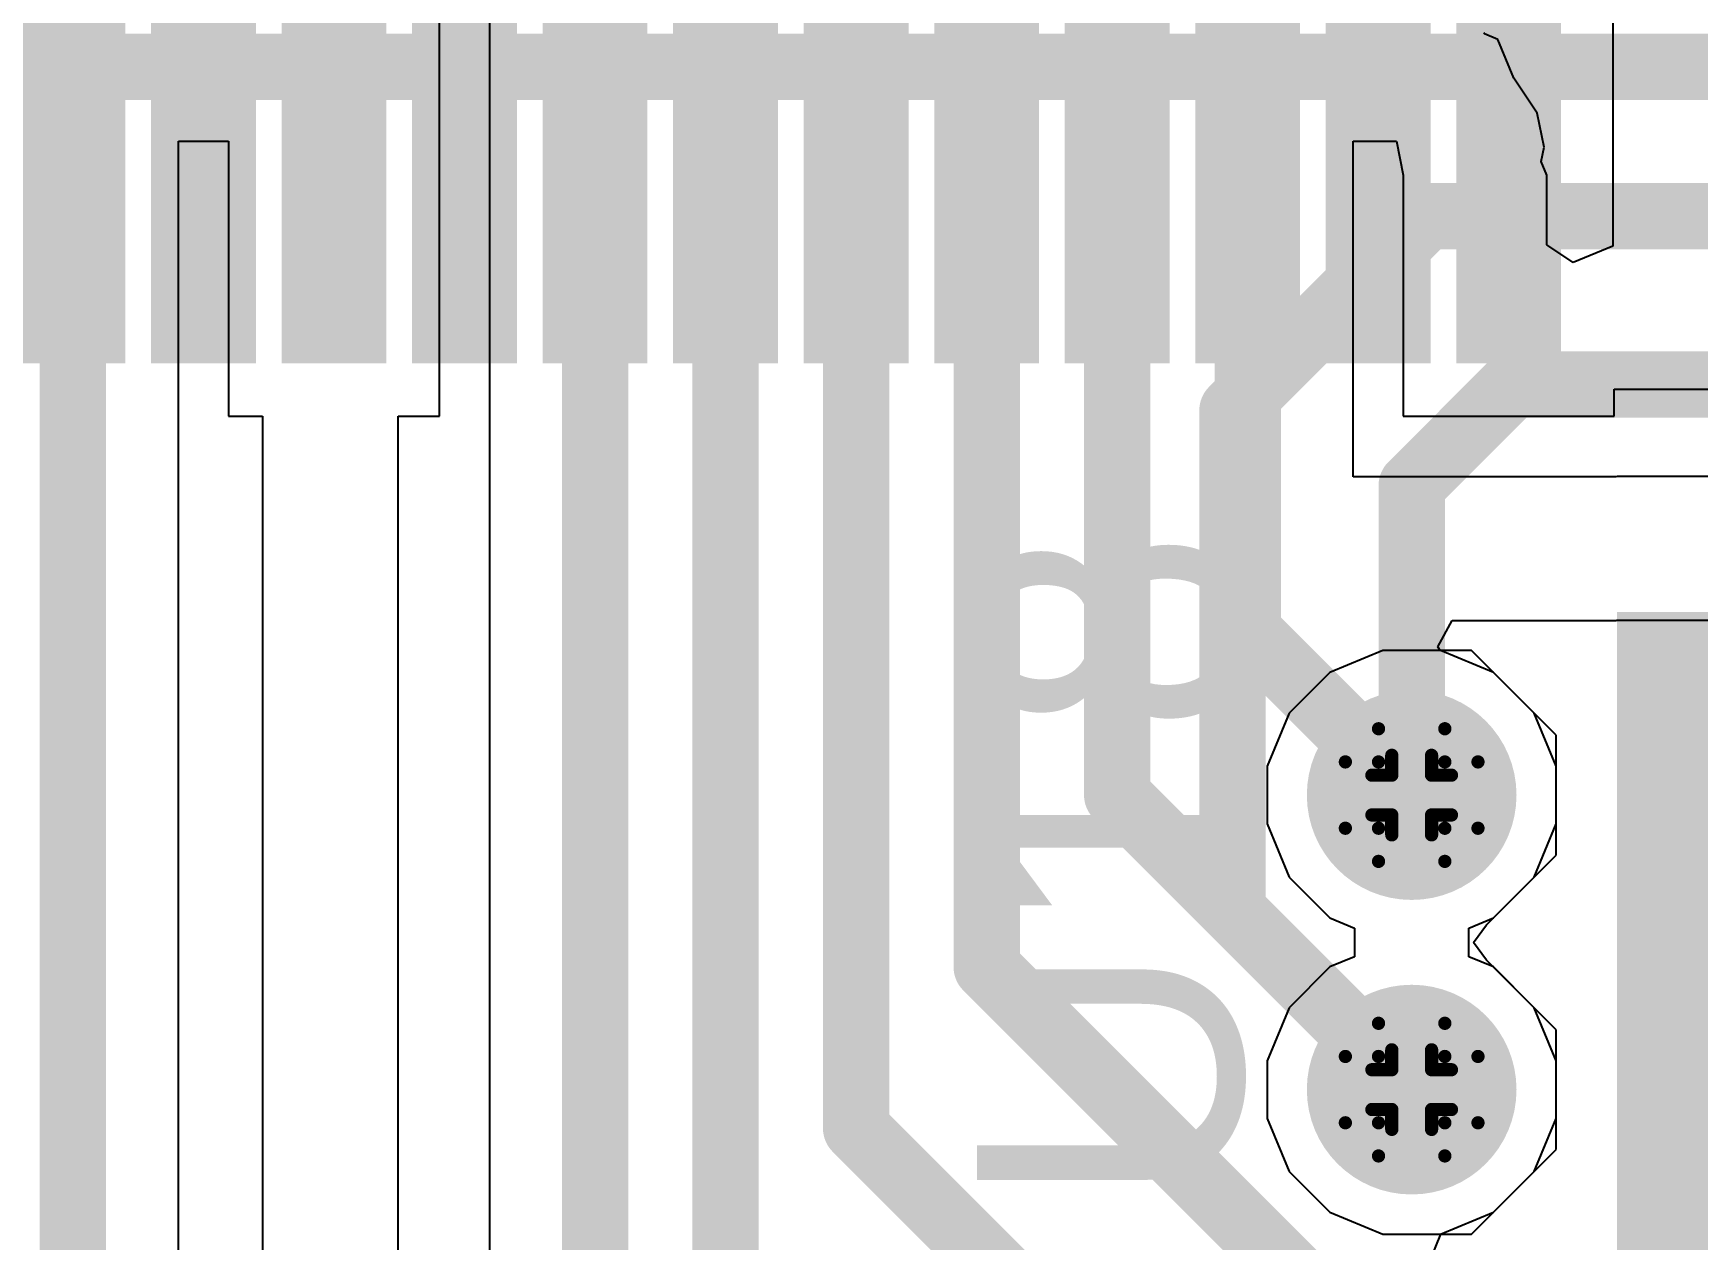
# Model space of a CAD drawing. Header units: inches. Extents: x -4 to 5258, y -4 to 5281.
# Drawn here: x 64.13 to 70.5, y 24.9 to 29.52 of the extents above; entities that cross this region are included whole.
import ezdxf

# ---------------------------------------------------------------- set-up
doc = ezdxf.new("R2010")
doc.units = ezdxf.units.IN
for name, color, linetype in [('Bottom Layer', 5, 'Continuous'), ('Bottom Solder', 6, 'Continuous'), ('Drill Drawing', 1, 'Continuous'), ('Layer 1', 16, 'Continuous'), ('Layer 2', 76, 'Continuous'), ('Top Layer', 1, 'Continuous'), ('Top Overlay', 2, 'Continuous'), ('Top Paste', 8, 'Continuous'), ('Top Solder', 216, 'Continuous'), ('Via Holes', 16, 'Continuous')]:
    doc.layers.add(name, color=color, linetype=linetype)
doc.styles.add('Arial', font='', dxfattribs={"height": 0.2})
doc.styles.get('Arial').set_extended_font_data('Arial')

# ---------------------------------------------------------------- blocks, each defined once
blk = doc.blocks.new('HTSSOP_38_EP_4_4___15')
at = {"layer": 'Top Layer'}
for points in [[(3.6, 4.65), (3.6, 4.35), (2, 4.35), (2, 4.65)], [(3.6, 4.1501), (3.6, 3.8501), (2, 3.8501), (2, 4.1501)], [(3.6, 3.65), (3.6, 3.35), (2, 3.35), (2, 3.65)], [(3.6, 3.1501), (3.6, 2.8501), (2, 2.8501), (2, 3.1501)], [(3.6, 2.65), (3.6, 2.35), (2, 2.35), (2, 2.65)], [(3.6, 2.1501), (3.6, 1.8501), (2, 1.8501), (2, 2.1501)], [(3.6, 1.65), (3.6, 1.35), (2, 1.35), (2, 1.65)], [(3.6, 1.1501), (3.6, 0.8501), (2, 0.8501), (2, 1.1501)], [(3.6, 0.65), (3.6, 0.35), (2, 0.35), (2, 0.65)], [(3.6, 0.1501), (3.6, -0.1499), (2, -0.1499), (2, 0.1501)], [(3.6, -0.35), (3.6, -0.65), (2, -0.65), (2, -0.35)], [(3.6, -0.8499), (3.6, -1.1499), (2, -1.1499), (2, -0.8499)]]:
    blk.add_hatch(color=1, dxfattribs=at).paths.add_polyline_path(points)
at = {"layer": 'Top Paste'}
for points in [[(3.6, 4.65), (3.6, 4.35), (2, 4.35), (2, 4.65)], [(3.6, 4.1501), (3.6, 3.8501), (2, 3.8501), (2, 4.1501)], [(3.6, 3.65), (3.6, 3.35), (2, 3.35), (2, 3.65)], [(3.6, 3.1501), (3.6, 2.8501), (2, 2.8501), (2, 3.1501)], [(3.6, 2.65), (3.6, 2.35), (2, 2.35), (2, 2.65)], [(3.6, 2.1501), (3.6, 1.8501), (2, 1.8501), (2, 2.1501)], [(3.6, 1.65), (3.6, 1.35), (2, 1.35), (2, 1.65)], [(3.6, 1.1501), (3.6, 0.8501), (2, 0.8501), (2, 1.1501)], [(3.6, 0.65), (3.6, 0.35), (2, 0.35), (2, 0.65)], [(3.6, 0.1501), (3.6, -0.1499), (2, -0.1499), (2, 0.1501)], [(3.6, -0.35), (3.6, -0.65), (2, -0.65), (2, -0.35)], [(3.6, -0.8499), (3.6, -1.1499), (2, -1.1499), (2, -0.8499)]]:
    blk.add_hatch(color=8, dxfattribs=at).paths.add_polyline_path(points)
at = {"layer": 'Top Solder'}
for points in [[(3.6508, 4.7008), (3.6508, 4.2992), (1.9492, 4.2992), (1.9492, 4.7008)], [(3.6508, 4.2009), (3.6508, 3.7993), (1.9492, 3.7993), (1.9492, 4.2009)], [(3.6508, 3.7008), (3.6508, 3.2992), (1.9492, 3.2992), (1.9492, 3.7008)], [(3.6508, 3.2009), (3.6508, 2.7993), (1.9492, 2.7993), (1.9492, 3.2009)], [(3.6508, 2.7008), (3.6508, 2.2992), (1.9492, 2.2992), (1.9492, 2.7008)], [(3.6508, 2.2009), (3.6508, 1.7993), (1.9492, 1.7993), (1.9492, 2.2009)], [(3.6508, 1.7008), (3.6508, 1.2992), (1.9492, 1.2992), (1.9492, 1.7008)], [(3.6508, 1.2009), (3.6508, 0.7993), (1.9492, 0.7993), (1.9492, 1.2009)], [(3.6508, 0.7008), (3.6508, 0.2992), (1.9492, 0.2992), (1.9492, 0.7008)], [(3.6508, 0.2009), (3.6508, -0.2007), (1.9492, -0.2007), (1.9492, 0.2009)], [(3.6508, -0.2992), (3.6508, -0.7008), (1.9492, -0.7008), (1.9492, -0.2992)], [(3.6508, -0.7991), (3.6508, -1.2007), (1.9492, -1.2007), (1.9492, -0.7991)]]:
    blk.add_hatch(color=216, dxfattribs=at).paths.add_polyline_path(points)

msp = doc.modelspace()

# ---------------------------------------------------------------- hatches: boundary and pattern name
at = {"layer": 'Bottom Layer'}
h = msp.add_hatch(color=5, dxfattribs=at)
edge = h.paths.add_edge_path()
edge.add_arc((69.4059, 26.6015), 0.3, 0, 360)
h = msp.add_hatch(color=5, dxfattribs=at)
edge = h.paths.add_edge_path()
edge.add_arc((69.4059, 25.4734), 0.3, 0, 360)
at = {"layer": 'Bottom Solder'}
h = msp.add_hatch(color=6, dxfattribs=at)
edge = h.paths.add_edge_path()
edge.add_arc((69.4059, 26.6015), 0.4016, 0, 360)
h = msp.add_hatch(color=6, dxfattribs=at)
edge = h.paths.add_edge_path()
edge.add_arc((69.4059, 25.4734), 0.4016, 0, 360)
at = {"layer": 'Layer 1'}
h = msp.add_hatch(color=16, dxfattribs=at)
edge = h.paths.add_edge_path()
edge.add_arc((69.4059, 26.6015), 0.3, 0, 360)
h = msp.add_hatch(color=16, dxfattribs=at)
edge = h.paths.add_edge_path()
edge.add_arc((69.4059, 25.4734), 0.3, 0, 360)
at = {"layer": 'Layer 2'}
h = msp.add_hatch(color=76, dxfattribs=at)
edge = h.paths.add_edge_path()
edge.add_arc((69.4059, 26.6015), 0.3, 0, 360)
h = msp.add_hatch(color=76, dxfattribs=at)
edge = h.paths.add_edge_path()
edge.add_arc((69.4059, 25.4734), 0.3, 0, 360)
at = {"layer": 'Top Layer'}
msp.add_hatch(color=1, dxfattribs=at).paths.add_polyline_path([(75.4327, 27.3033), (70.1927, 27.3033), (70.1927, 24.7002), (75.4327, 24.7002)])
h = msp.add_hatch(color=1, dxfattribs=at)
edge = h.paths.add_edge_path()
edge.add_arc((69.4059, 26.6015), 0.3, 0, 360)
h = msp.add_hatch(color=1, dxfattribs=at)
edge = h.paths.add_edge_path()
edge.add_arc((69.4059, 25.4734), 0.3, 0, 360)
at = {"layer": 'Top Solder'}
h = msp.add_hatch(color=216, dxfattribs=at)
edge = h.paths.add_edge_path()
edge.add_arc((69.4059, 26.6015), 0.4016, 0, 360)
h = msp.add_hatch(color=216, dxfattribs=at)
edge = h.paths.add_edge_path()
edge.add_arc((69.4059, 25.4734), 0.4016, 0, 360)
at = {"layer": 'Via Holes'}
h = msp.add_hatch(color=7, dxfattribs=at)
edge = h.paths.add_edge_path()
edge.add_arc((69.4059, 26.6015), 0.15, 0, 360)
h = msp.add_hatch(color=7, dxfattribs=at)
edge = h.paths.add_edge_path()
edge.add_arc((69.4059, 25.4734), 0.15, 0, 360)

# ---------------------------------------------------------------- linework, layer by layer
at = {"layer": 'Bottom Layer'}
for p, q in [((69.2957, 27.1555), (69.0921, 27.0711)), ((69.5161, 27.1555), (69.2957, 27.1555)), ((69.7198, 27.0711), (69.5161, 27.1555)), ((69.0921, 27.0711), (68.9363, 26.9153)), ((69.8756, 26.9153), (69.7198, 27.0711)), ((68.9363, 26.9153), (68.8519, 26.7117)), ((69.9599, 26.7117), (69.8756, 26.9153)), ((68.8519, 26.7117), (68.8519, 26.4913)), ((69.9599, 26.4913), (69.9599, 26.7117)), ((68.8519, 26.4913), (68.9363, 26.2877)), ((69.8756, 26.2877), (69.9599, 26.4913)), ((68.9363, 26.2877), (69.0921, 26.1318)), ((69.7198, 26.1318), (69.8756, 26.2877)), ((69.0921, 26.1318), (69.1872, 26.0924)), ((69.1872, 26.0924), (69.1872, 25.9825)), ((69.6246, 26.0924), (69.7198, 26.1318)), ((69.6246, 25.9825), (69.6246, 26.0924)), ((69.1872, 25.9825), (69.0921, 25.9431)), ((69.7198, 25.9431), (69.6246, 25.9825)), ((69.0921, 25.9431), (68.9363, 25.7872)), ((69.8756, 25.7872), (69.7198, 25.9431)), ((68.9363, 25.7872), (68.8519, 25.5836)), ((69.9599, 25.5836), (69.8756, 25.7872)), ((68.8519, 25.5836), (68.8519, 25.3632)), ((69.9599, 25.3632), (69.9599, 25.5836)), ((68.8519, 25.3632), (68.9363, 25.1596)), ((69.8756, 25.1596), (69.9599, 25.3632)), ((68.9363, 25.1596), (69.0921, 25.0037)), ((69.7198, 25.0037), (69.8756, 25.1596)), ((69.0921, 25.0037), (69.2957, 24.9194)), ((69.5161, 24.9194), (69.7198, 25.0037)), ((69.2957, 24.9194), (69.5161, 24.9194))]:
    msp.add_line(p, q, dxfattribs=at)
at = {"layer": 'Drill Drawing'}
for points in [[(69.2789, 26.7285, 0.0508, 0.0508, 0), (69.2789, 26.8555, 0.0508, 0.0508, 0)], [(69.2789, 26.8555, 0.0508, 0.0508, 0), (69.5329, 26.8555, 0.0508, 0.0508, 0)], [(69.5329, 26.7285, 0.0508, 0.0508, 0), (69.5329, 26.8555, 0.0508, 0.0508, 0)], [(69.3297, 26.6777, 0.0508, 0.0508, 0), (69.3297, 26.7539, 0.0508, 0.0508, 0)], [(69.3297, 26.7539, 0.0508, 0.0508, 0), (69.4821, 26.7539, 0.0508, 0.0508, 0)], [(69.4821, 26.6777, 0.0508, 0.0508, 0), (69.4821, 26.7539, 0.0508, 0.0508, 0)], [(69.1519, 26.4745, 0.0508, 0.0508, 0), (69.1519, 26.7285, 0.0508, 0.0508, 0)], [(69.1519, 26.7285, 0.0508, 0.0508, 0), (69.2789, 26.7285, 0.0508, 0.0508, 0)], [(69.5329, 26.7285, 0.0508, 0.0508, 0), (69.6599, 26.7285, 0.0508, 0.0508, 0)], [(69.6599, 26.4745, 0.0508, 0.0508, 0), (69.6599, 26.7285, 0.0508, 0.0508, 0)], [(69.2535, 26.5253, 0.0508, 0.0508, 0), (69.2535, 26.6777, 0.0508, 0.0508, 0)], [(69.2535, 26.6777, 0.0508, 0.0508, 0), (69.3297, 26.6777, 0.0508, 0.0508, 0)], [(69.4821, 26.6777, 0.0508, 0.0508, 0), (69.5583, 26.6777, 0.0508, 0.0508, 0)], [(69.5583, 26.5253, 0.0508, 0.0508, 0), (69.5583, 26.6777, 0.0508, 0.0508, 0)], [(69.2535, 26.5253, 0.0508, 0.0508, 0), (69.3297, 26.5253, 0.0508, 0.0508, 0)], [(69.3297, 26.4491, 0.0508, 0.0508, 0), (69.3297, 26.5253, 0.0508, 0.0508, 0)], [(69.4821, 26.5253, 0.0508, 0.0508, 0), (69.5583, 26.5253, 0.0508, 0.0508, 0)], [(69.4821, 26.4491, 0.0508, 0.0508, 0), (69.4821, 26.5253, 0.0508, 0.0508, 0)], [(69.1519, 26.4745, 0.0508, 0.0508, 0), (69.2789, 26.4745, 0.0508, 0.0508, 0)], [(69.2789, 26.3475, 0.0508, 0.0508, 0), (69.2789, 26.4745, 0.0508, 0.0508, 0)], [(69.3297, 26.4491, 0.0508, 0.0508, 0), (69.4821, 26.4491, 0.0508, 0.0508, 0)], [(69.5329, 26.4745, 0.0508, 0.0508, 0), (69.6599, 26.4745, 0.0508, 0.0508, 0)], [(69.5329, 26.3475, 0.0508, 0.0508, 0), (69.5329, 26.4745, 0.0508, 0.0508, 0)], [(69.2789, 26.3475, 0.0508, 0.0508, 0), (69.5329, 26.3475, 0.0508, 0.0508, 0)], [(69.2789, 25.6004, 0.0508, 0.0508, 0), (69.2789, 25.7274, 0.0508, 0.0508, 0)], [(69.2789, 25.7274, 0.0508, 0.0508, 0), (69.5329, 25.7274, 0.0508, 0.0508, 0)], [(69.5329, 25.6004, 0.0508, 0.0508, 0), (69.5329, 25.7274, 0.0508, 0.0508, 0)], [(69.3297, 25.5496, 0.0508, 0.0508, 0), (69.3297, 25.6258, 0.0508, 0.0508, 0)], [(69.3297, 25.6258, 0.0508, 0.0508, 0), (69.4821, 25.6258, 0.0508, 0.0508, 0)], [(69.4821, 25.5496, 0.0508, 0.0508, 0), (69.4821, 25.6258, 0.0508, 0.0508, 0)], [(69.1519, 25.3464, 0.0508, 0.0508, 0), (69.1519, 25.6004, 0.0508, 0.0508, 0)], [(69.1519, 25.6004, 0.0508, 0.0508, 0), (69.2789, 25.6004, 0.0508, 0.0508, 0)], [(69.2535, 25.3972, 0.0508, 0.0508, 0), (69.2535, 25.5496, 0.0508, 0.0508, 0)], [(69.2535, 25.5496, 0.0508, 0.0508, 0), (69.3297, 25.5496, 0.0508, 0.0508, 0)], [(69.4821, 25.5496, 0.0508, 0.0508, 0), (69.5583, 25.5496, 0.0508, 0.0508, 0)], [(69.5329, 25.6004, 0.0508, 0.0508, 0), (69.6599, 25.6004, 0.0508, 0.0508, 0)], [(69.5583, 25.3972, 0.0508, 0.0508, 0), (69.5583, 25.5496, 0.0508, 0.0508, 0)], [(69.6599, 25.3464, 0.0508, 0.0508, 0), (69.6599, 25.6004, 0.0508, 0.0508, 0)], [(69.2535, 25.3972, 0.0508, 0.0508, 0), (69.3297, 25.3972, 0.0508, 0.0508, 0)], [(69.3297, 25.321, 0.0508, 0.0508, 0), (69.3297, 25.3972, 0.0508, 0.0508, 0)], [(69.4821, 25.3972, 0.0508, 0.0508, 0), (69.5583, 25.3972, 0.0508, 0.0508, 0)], [(69.4821, 25.321, 0.0508, 0.0508, 0), (69.4821, 25.3972, 0.0508, 0.0508, 0)], [(69.1519, 25.3464, 0.0508, 0.0508, 0), (69.2789, 25.3464, 0.0508, 0.0508, 0)], [(69.2789, 25.2194, 0.0508, 0.0508, 0), (69.2789, 25.3464, 0.0508, 0.0508, 0)], [(69.3297, 25.321, 0.0508, 0.0508, 0), (69.4821, 25.321, 0.0508, 0.0508, 0)], [(69.5329, 25.3464, 0.0508, 0.0508, 0), (69.6599, 25.3464, 0.0508, 0.0508, 0)], [(69.5329, 25.2194, 0.0508, 0.0508, 0), (69.5329, 25.3464, 0.0508, 0.0508, 0)], [(69.2789, 25.2194, 0.0508, 0.0508, 0), (69.5329, 25.2194, 0.0508, 0.0508, 0)]]:
    msp.add_lwpolyline(points, format="xyseb", dxfattribs=at)
for points in [[(69.2662, 26.8555, 0.0254, 0.0254, 1), (69.2916, 26.8555, 0.0254, 0.0254, 1)], [(69.2662, 26.8555, 0.0254, 0.0254, 1), (69.2916, 26.8555, 0.0254, 0.0254, 1)], [(69.5202, 26.8555, 0.0254, 0.0254, 1), (69.5456, 26.8555, 0.0254, 0.0254, 1)], [(69.5202, 26.8555, 0.0254, 0.0254, 1), (69.5456, 26.8555, 0.0254, 0.0254, 1)], [(69.317, 26.7539, 0.0254, 0.0254, 1), (69.3424, 26.7539, 0.0254, 0.0254, 1)], [(69.317, 26.7539, 0.0254, 0.0254, 1), (69.3424, 26.7539, 0.0254, 0.0254, 1)], [(69.4694, 26.7539, 0.0254, 0.0254, 1), (69.4948, 26.7539, 0.0254, 0.0254, 1)], [(69.4694, 26.7539, 0.0254, 0.0254, 1), (69.4948, 26.7539, 0.0254, 0.0254, 1)], [(69.1392, 26.7285, 0.0254, 0.0254, 1), (69.1646, 26.7285, 0.0254, 0.0254, 1)], [(69.1392, 26.7285, 0.0254, 0.0254, 1), (69.1646, 26.7285, 0.0254, 0.0254, 1)], [(69.2662, 26.7285, 0.0254, 0.0254, 1), (69.2916, 26.7285, 0.0254, 0.0254, 1)], [(69.2662, 26.7285, 0.0254, 0.0254, 1), (69.2916, 26.7285, 0.0254, 0.0254, 1)], [(69.5202, 26.7285, 0.0254, 0.0254, 1), (69.5456, 26.7285, 0.0254, 0.0254, 1)], [(69.5202, 26.7285, 0.0254, 0.0254, 1), (69.5456, 26.7285, 0.0254, 0.0254, 1)], [(69.6472, 26.7285, 0.0254, 0.0254, 1), (69.6726, 26.7285, 0.0254, 0.0254, 1)], [(69.6472, 26.7285, 0.0254, 0.0254, 1), (69.6726, 26.7285, 0.0254, 0.0254, 1)], [(69.2408, 26.6777, 0.0254, 0.0254, 1), (69.2662, 26.6777, 0.0254, 0.0254, 1)], [(69.2408, 26.6777, 0.0254, 0.0254, 1), (69.2662, 26.6777, 0.0254, 0.0254, 1)], [(69.317, 26.6777, 0.0254, 0.0254, 1), (69.3424, 26.6777, 0.0254, 0.0254, 1)], [(69.317, 26.6777, 0.0254, 0.0254, 1), (69.3424, 26.6777, 0.0254, 0.0254, 1)], [(69.4694, 26.6777, 0.0254, 0.0254, 1), (69.4948, 26.6777, 0.0254, 0.0254, 1)], [(69.4694, 26.6777, 0.0254, 0.0254, 1), (69.4948, 26.6777, 0.0254, 0.0254, 1)], [(69.5456, 26.6777, 0.0254, 0.0254, 1), (69.571, 26.6777, 0.0254, 0.0254, 1)], [(69.5456, 26.6777, 0.0254, 0.0254, 1), (69.571, 26.6777, 0.0254, 0.0254, 1)], [(69.2408, 26.5253, 0.0254, 0.0254, 1), (69.2662, 26.5253, 0.0254, 0.0254, 1)], [(69.2408, 26.5253, 0.0254, 0.0254, 1), (69.2662, 26.5253, 0.0254, 0.0254, 1)], [(69.317, 26.5253, 0.0254, 0.0254, 1), (69.3424, 26.5253, 0.0254, 0.0254, 1)], [(69.317, 26.5253, 0.0254, 0.0254, 1), (69.3424, 26.5253, 0.0254, 0.0254, 1)], [(69.4694, 26.5253, 0.0254, 0.0254, 1), (69.4948, 26.5253, 0.0254, 0.0254, 1)], [(69.4694, 26.5253, 0.0254, 0.0254, 1), (69.4948, 26.5253, 0.0254, 0.0254, 1)], [(69.5456, 26.5253, 0.0254, 0.0254, 1), (69.571, 26.5253, 0.0254, 0.0254, 1)], [(69.5456, 26.5253, 0.0254, 0.0254, 1), (69.571, 26.5253, 0.0254, 0.0254, 1)], [(69.1392, 26.4745, 0.0254, 0.0254, 1), (69.1646, 26.4745, 0.0254, 0.0254, 1)], [(69.1392, 26.4745, 0.0254, 0.0254, 1), (69.1646, 26.4745, 0.0254, 0.0254, 1)], [(69.2662, 26.4745, 0.0254, 0.0254, 1), (69.2916, 26.4745, 0.0254, 0.0254, 1)], [(69.2662, 26.4745, 0.0254, 0.0254, 1), (69.2916, 26.4745, 0.0254, 0.0254, 1)], [(69.317, 26.4491, 0.0254, 0.0254, 1), (69.3424, 26.4491, 0.0254, 0.0254, 1)], [(69.317, 26.4491, 0.0254, 0.0254, 1), (69.3424, 26.4491, 0.0254, 0.0254, 1)], [(69.4694, 26.4491, 0.0254, 0.0254, 1), (69.4948, 26.4491, 0.0254, 0.0254, 1)], [(69.4694, 26.4491, 0.0254, 0.0254, 1), (69.4948, 26.4491, 0.0254, 0.0254, 1)], [(69.5202, 26.4745, 0.0254, 0.0254, 1), (69.5456, 26.4745, 0.0254, 0.0254, 1)], [(69.5202, 26.4745, 0.0254, 0.0254, 1), (69.5456, 26.4745, 0.0254, 0.0254, 1)], [(69.6472, 26.4745, 0.0254, 0.0254, 1), (69.6726, 26.4745, 0.0254, 0.0254, 1)], [(69.6472, 26.4745, 0.0254, 0.0254, 1), (69.6726, 26.4745, 0.0254, 0.0254, 1)], [(69.2662, 26.3475, 0.0254, 0.0254, 1), (69.2916, 26.3475, 0.0254, 0.0254, 1)], [(69.2662, 26.3475, 0.0254, 0.0254, 1), (69.2916, 26.3475, 0.0254, 0.0254, 1)], [(69.5202, 26.3475, 0.0254, 0.0254, 1), (69.5456, 26.3475, 0.0254, 0.0254, 1)], [(69.5202, 26.3475, 0.0254, 0.0254, 1), (69.5456, 26.3475, 0.0254, 0.0254, 1)], [(69.2662, 25.7274, 0.0254, 0.0254, 1), (69.2916, 25.7274, 0.0254, 0.0254, 1)], [(69.2662, 25.7274, 0.0254, 0.0254, 1), (69.2916, 25.7274, 0.0254, 0.0254, 1)], [(69.5202, 25.7274, 0.0254, 0.0254, 1), (69.5456, 25.7274, 0.0254, 0.0254, 1)], [(69.5202, 25.7274, 0.0254, 0.0254, 1), (69.5456, 25.7274, 0.0254, 0.0254, 1)], [(69.317, 25.6258, 0.0254, 0.0254, 1), (69.3424, 25.6258, 0.0254, 0.0254, 1)], [(69.317, 25.6258, 0.0254, 0.0254, 1), (69.3424, 25.6258, 0.0254, 0.0254, 1)], [(69.4694, 25.6258, 0.0254, 0.0254, 1), (69.4948, 25.6258, 0.0254, 0.0254, 1)], [(69.4694, 25.6258, 0.0254, 0.0254, 1), (69.4948, 25.6258, 0.0254, 0.0254, 1)], [(69.1392, 25.6004, 0.0254, 0.0254, 1), (69.1646, 25.6004, 0.0254, 0.0254, 1)], [(69.1392, 25.6004, 0.0254, 0.0254, 1), (69.1646, 25.6004, 0.0254, 0.0254, 1)], [(69.2408, 25.5496, 0.0254, 0.0254, 1), (69.2662, 25.5496, 0.0254, 0.0254, 1)], [(69.2408, 25.5496, 0.0254, 0.0254, 1), (69.2662, 25.5496, 0.0254, 0.0254, 1)], [(69.2662, 25.6004, 0.0254, 0.0254, 1), (69.2916, 25.6004, 0.0254, 0.0254, 1)], [(69.2662, 25.6004, 0.0254, 0.0254, 1), (69.2916, 25.6004, 0.0254, 0.0254, 1)], [(69.317, 25.5496, 0.0254, 0.0254, 1), (69.3424, 25.5496, 0.0254, 0.0254, 1)], [(69.317, 25.5496, 0.0254, 0.0254, 1), (69.3424, 25.5496, 0.0254, 0.0254, 1)], [(69.4694, 25.5496, 0.0254, 0.0254, 1), (69.4948, 25.5496, 0.0254, 0.0254, 1)], [(69.4694, 25.5496, 0.0254, 0.0254, 1), (69.4948, 25.5496, 0.0254, 0.0254, 1)], [(69.5202, 25.6004, 0.0254, 0.0254, 1), (69.5456, 25.6004, 0.0254, 0.0254, 1)], [(69.5202, 25.6004, 0.0254, 0.0254, 1), (69.5456, 25.6004, 0.0254, 0.0254, 1)], [(69.5456, 25.5496, 0.0254, 0.0254, 1), (69.571, 25.5496, 0.0254, 0.0254, 1)], [(69.5456, 25.5496, 0.0254, 0.0254, 1), (69.571, 25.5496, 0.0254, 0.0254, 1)], [(69.6472, 25.6004, 0.0254, 0.0254, 1), (69.6726, 25.6004, 0.0254, 0.0254, 1)], [(69.6472, 25.6004, 0.0254, 0.0254, 1), (69.6726, 25.6004, 0.0254, 0.0254, 1)], [(69.2408, 25.3972, 0.0254, 0.0254, 1), (69.2662, 25.3972, 0.0254, 0.0254, 1)], [(69.2408, 25.3972, 0.0254, 0.0254, 1), (69.2662, 25.3972, 0.0254, 0.0254, 1)], [(69.317, 25.3972, 0.0254, 0.0254, 1), (69.3424, 25.3972, 0.0254, 0.0254, 1)], [(69.317, 25.3972, 0.0254, 0.0254, 1), (69.3424, 25.3972, 0.0254, 0.0254, 1)], [(69.4694, 25.3972, 0.0254, 0.0254, 1), (69.4948, 25.3972, 0.0254, 0.0254, 1)], [(69.4694, 25.3972, 0.0254, 0.0254, 1), (69.4948, 25.3972, 0.0254, 0.0254, 1)], [(69.5456, 25.3972, 0.0254, 0.0254, 1), (69.571, 25.3972, 0.0254, 0.0254, 1)], [(69.5456, 25.3972, 0.0254, 0.0254, 1), (69.571, 25.3972, 0.0254, 0.0254, 1)], [(69.1392, 25.3464, 0.0254, 0.0254, 1), (69.1646, 25.3464, 0.0254, 0.0254, 1)], [(69.1392, 25.3464, 0.0254, 0.0254, 1), (69.1646, 25.3464, 0.0254, 0.0254, 1)], [(69.2662, 25.3464, 0.0254, 0.0254, 1), (69.2916, 25.3464, 0.0254, 0.0254, 1)], [(69.2662, 25.3464, 0.0254, 0.0254, 1), (69.2916, 25.3464, 0.0254, 0.0254, 1)], [(69.317, 25.321, 0.0254, 0.0254, 1), (69.3424, 25.321, 0.0254, 0.0254, 1)], [(69.317, 25.321, 0.0254, 0.0254, 1), (69.3424, 25.321, 0.0254, 0.0254, 1)], [(69.4694, 25.321, 0.0254, 0.0254, 1), (69.4948, 25.321, 0.0254, 0.0254, 1)], [(69.4694, 25.321, 0.0254, 0.0254, 1), (69.4948, 25.321, 0.0254, 0.0254, 1)], [(69.5202, 25.3464, 0.0254, 0.0254, 1), (69.5456, 25.3464, 0.0254, 0.0254, 1)], [(69.5202, 25.3464, 0.0254, 0.0254, 1), (69.5456, 25.3464, 0.0254, 0.0254, 1)], [(69.6472, 25.3464, 0.0254, 0.0254, 1), (69.6726, 25.3464, 0.0254, 0.0254, 1)], [(69.6472, 25.3464, 0.0254, 0.0254, 1), (69.6726, 25.3464, 0.0254, 0.0254, 1)], [(69.2662, 25.2194, 0.0254, 0.0254, 1), (69.2916, 25.2194, 0.0254, 0.0254, 1)], [(69.2662, 25.2194, 0.0254, 0.0254, 1), (69.2916, 25.2194, 0.0254, 0.0254, 1)], [(69.5202, 25.2194, 0.0254, 0.0254, 1), (69.5456, 25.2194, 0.0254, 0.0254, 1)], [(69.5202, 25.2194, 0.0254, 0.0254, 1), (69.5456, 25.2194, 0.0254, 0.0254, 1)]]:
    msp.add_lwpolyline(points, format="xyseb", close=True, dxfattribs=at)
at = {"layer": 'Layer 1'}
for p, q in [((69.2957, 27.1555), (69.0921, 27.0711)), ((69.5161, 27.1555), (69.2957, 27.1555)), ((69.7198, 27.0711), (69.5161, 27.1555)), ((69.0921, 27.0711), (68.9363, 26.9153)), ((69.8756, 26.9153), (69.7198, 27.0711)), ((68.9363, 26.9153), (68.8519, 26.7117)), ((69.9599, 26.7117), (69.8756, 26.9153)), ((68.8519, 26.7117), (68.8519, 26.4913)), ((69.9599, 26.4913), (69.9599, 26.7117)), ((68.8519, 26.4913), (68.9363, 26.2877)), ((69.8756, 26.2877), (69.9599, 26.4913)), ((68.9363, 26.2877), (69.0921, 26.1318)), ((69.7198, 26.1318), (69.8756, 26.2877)), ((69.0921, 26.1318), (69.1872, 26.0924)), ((69.1872, 26.0924), (69.1872, 25.9825)), ((69.6246, 26.0924), (69.7198, 26.1318)), ((69.6246, 25.9825), (69.6246, 26.0924)), ((69.1872, 25.9825), (69.0921, 25.9431)), ((69.7198, 25.9431), (69.6246, 25.9825)), ((69.0921, 25.9431), (68.9363, 25.7872)), ((69.8756, 25.7872), (69.7198, 25.9431)), ((68.9363, 25.7872), (68.8519, 25.5836)), ((69.9599, 25.5836), (69.8756, 25.7872)), ((68.8519, 25.5836), (68.8519, 25.3632)), ((69.9599, 25.3632), (69.9599, 25.5836)), ((68.8519, 25.3632), (68.9363, 25.1596)), ((69.8756, 25.1596), (69.9599, 25.3632)), ((68.9363, 25.1596), (69.0921, 25.0037)), ((69.7198, 25.0037), (69.8756, 25.1596)), ((69.0921, 25.0037), (69.2957, 24.9194)), ((69.5161, 24.9194), (69.7198, 25.0037)), ((69.2957, 24.9194), (69.5161, 24.9194))]:
    msp.add_line(p, q, dxfattribs=at)
at = {"layer": 'Layer 2'}
for points in [[(53.0426, 29.391, 0.254, 0.254, 0), (116.0246, 29.391, 0.254, 0.254, 0)], [(68.7195, 28.0751, 0.254, 0.254, 0), (69.4635, 28.8191, 0.254, 0.254, 0)], [(69.4635, 28.8191, 0.254, 0.254, 0), (77.2246, 28.8191, 0.254, 0.254, 0)], [(69.406, 27.7871, 0.254, 0.254, 0), (69.7927, 28.1738, 0.254, 0.254, 0)], [(69.7927, 28.1738, 0.254, 0.254, 0), (76.9491, 28.1738, 0.254, 0.254, 0)], [(68.7195, 26.1599, 0.254, 0.254, 0), (68.7195, 28.0751, 0.254, 0.254, 0)], [(69.406, 26.6014, 0.254, 0.254, 0), (69.406, 27.7871, 0.254, 0.254, 0)], [(68.7195, 26.1599, 0.254, 0.254, 0), (69.406, 25.4733, 0.254, 0.254, 0)]]:
    msp.add_lwpolyline(points, format="xyseb", dxfattribs=at)
for points in [[(69.4, 28.8191, 0.127, 0.127, 1), (69.527, 28.8191, 0.127, 0.127, 1)], [(69.4, 28.8191, 0.127, 0.127, 1), (69.527, 28.8191, 0.127, 0.127, 1)], [(69.7292, 28.1738, 0.127, 0.127, 1), (69.8562, 28.1738, 0.127, 0.127, 1)], [(69.7292, 28.1738, 0.127, 0.127, 1), (69.8562, 28.1738, 0.127, 0.127, 1)], [(68.656, 28.0751, 0.127, 0.127, 1), (68.783, 28.0751, 0.127, 0.127, 1)], [(68.656, 28.0751, 0.127, 0.127, 1), (68.783, 28.0751, 0.127, 0.127, 1)], [(69.3425, 27.7871, 0.127, 0.127, 1), (69.4695, 27.7871, 0.127, 0.127, 1)], [(69.3425, 27.7871, 0.127, 0.127, 1), (69.4695, 27.7871, 0.127, 0.127, 1)], [(69.3425, 26.6014, 0.127, 0.127, 1), (69.4695, 26.6014, 0.127, 0.127, 1)], [(68.656, 26.1599, 0.127, 0.127, 1), (68.783, 26.1599, 0.127, 0.127, 1)], [(68.656, 26.1599, 0.127, 0.127, 1), (68.783, 26.1599, 0.127, 0.127, 1)], [(69.3425, 25.4733, 0.127, 0.127, 1), (69.4695, 25.4733, 0.127, 0.127, 1)]]:
    msp.add_lwpolyline(points, format="xyseb", close=True, dxfattribs=at)
at = {"layer": 'Top Layer'}
for p, q in [((70.1768, 31.4505), (70.1768, 28.704)), ((65.6819, 28.0522), (65.6819, 29.9062)), ((65.8732, 29.9062), (65.8732, 23.7082)), ((69.6844, 29.5166), (69.6818, 29.5204)), ((69.7364, 29.495), (69.6844, 29.5166)), ((69.7978, 29.3468), (69.7364, 29.495)), ((69.8869, 29.2135), (69.7978, 29.3468)), ((69.9129, 29.0828), (69.8869, 29.2135)), ((64.682, 23.6961), (64.682, 29.1062)), ((64.682, 29.1062), (64.8739, 29.1062)), ((64.8739, 29.1062), (64.8739, 28.0522)), ((69.1817, 27.8203), (69.1817, 29.1062)), ((69.1817, 29.1062), (69.3476, 29.1062)), ((69.3476, 29.1062), (69.3476, 29.1062)), ((69.3476, 29.1062), (69.3736, 28.9755)), ((69.9019, 29.0275), (69.9129, 29.0828)), ((69.9235, 28.9755), (69.9019, 29.0275)), ((69.3736, 28.9755), (69.3736, 28.1562)), ((69.9235, 28.7091), (69.9235, 28.9755)), ((70.0251, 28.6412), (69.9235, 28.7091)), ((70.1768, 28.704), (70.0251, 28.6412)), ((69.3736, 28.1562), (69.3737, 28.1562)), ((69.3737, 28.1562), (69.3737, 28.0522)), ((70.1817, 28.0522), (70.1817, 28.1562)), ((70.1817, 28.1562), (76.6803, 28.1562)), ((64.8739, 28.0522), (65.0045, 28.0522)), ((65.0045, 28.0522), (65.0045, 15.6245)), ((65.5238, 20.9879), (65.5238, 28.0522)), ((65.5238, 28.0522), (65.6819, 28.0522)), ((69.3737, 28.0522), (70.1817, 28.0522)), ((70.1877, 27.8203), (69.1817, 27.8203)), ((70.1927, 27.8213), (70.1877, 27.8203)), ((75.4327, 27.8213), (70.1927, 27.8213)), ((69.5065, 27.1688), (69.5608, 27.2704)), ((69.5608, 27.2704), (70.1877, 27.2704)), ((70.1877, 27.2704), (70.1914, 27.2719)), ((70.1914, 27.2719), (70.1927, 27.2714)), ((70.1927, 27.2714), (74.3767, 27.2714)), ((69.5154, 27.1555), (69.5065, 27.1688)), ((69.6354, 27.1555), (69.5154, 27.1555)), ((69.9599, 26.831), (69.6354, 27.1555)), ((69.9599, 26.372), (69.9599, 26.831)), ((69.693, 26.1051), (69.9599, 26.372)), ((69.6429, 26.0374), (69.693, 26.1051)), ((69.693, 25.9698), (69.6429, 26.0374)), ((69.9599, 25.7029), (69.693, 25.9698)), ((69.9599, 25.2439), (69.9599, 25.7029)), ((69.6354, 24.9194), (69.9599, 25.2439)), ((69.479, 24.8255), (69.5179, 24.9194)), ((69.5179, 24.9194), (69.6354, 24.9194))]:
    msp.add_line(p, q, dxfattribs=at)
for points in [[(65.2779, 29.1062, 0.2794, 0.2794, 0), (65.2779, 30.9061, 0.2794, 0.2794, 0)], [(69.7777, 29.1062, 0.3356, 0.3356, 0), (69.7777, 30.7095, 0.3356, 0.3356, 0)], [(64.2779, 23.8413, 0.254, 0.254, 0), (64.2779, 29.1062, 0.254, 0.254, 0)], [(66.2779, 24.2799, 0.254, 0.254, 0), (66.2779, 29.1062, 0.254, 0.254, 0)], [(66.7777, 24.7507, 0.254, 0.254, 0), (66.7777, 29.1062, 0.254, 0.254, 0)], [(67.2778, 25.3253, 0.254, 0.254, 0), (67.2778, 29.1062, 0.254, 0.254, 0)], [(67.778, 25.9433, 0.254, 0.254, 0), (67.778, 29.1062, 0.254, 0.254, 0)], [(68.2778, 26.6015, 0.254, 0.254, 0), (68.2778, 29.1062, 0.254, 0.254, 0)], [(68.7777, 27.2297, 0.254, 0.254, 0), (68.7777, 29.1062, 0.254, 0.254, 0)], [(68.7777, 27.2297, 0.254, 0.254, 0), (69.4059, 26.6015, 0.254, 0.254, 0)], [(68.2778, 26.6015, 0.254, 0.254, 0), (69.4059, 25.4734, 0.254, 0.254, 0)], [(67.778, 25.9433, 0.254, 0.254, 0), (69.5755, 24.1458, 0.254, 0.254, 0)], [(67.2778, 25.3253, 0.254, 0.254, 0), (68.4753, 24.1278, 0.254, 0.254, 0)]]:
    msp.add_lwpolyline(points, format="xyseb", dxfattribs=at)
for points in [[(69.6938, 29.1062, 0.1678, 0.1678, 1), (69.8616, 29.1062, 0.1678, 0.1678, 1)], [(64.2144, 29.1062, 0.127, 0.127, 1), (64.3414, 29.1062, 0.127, 0.127, 1)], [(65.208, 29.1062, 0.1397, 0.1397, 1), (65.3477, 29.1062, 0.1397, 0.1397, 1)], [(66.2144, 29.1062, 0.127, 0.127, 1), (66.3414, 29.1062, 0.127, 0.127, 1)], [(66.7142, 29.1062, 0.127, 0.127, 1), (66.8412, 29.1062, 0.127, 0.127, 1)], [(67.2143, 29.1062, 0.127, 0.127, 1), (67.3413, 29.1062, 0.127, 0.127, 1)], [(67.7145, 29.1062, 0.127, 0.127, 1), (67.8415, 29.1062, 0.127, 0.127, 1)], [(68.2143, 29.1062, 0.127, 0.127, 1), (68.3413, 29.1062, 0.127, 0.127, 1)], [(68.7142, 29.1062, 0.127, 0.127, 1), (68.8412, 29.1062, 0.127, 0.127, 1)], [(68.7142, 27.2297, 0.127, 0.127, 1), (68.8412, 27.2297, 0.127, 0.127, 1)], [(68.7142, 27.2297, 0.127, 0.127, 1), (68.8412, 27.2297, 0.127, 0.127, 1)], [(68.2143, 26.6015, 0.127, 0.127, 1), (68.3413, 26.6015, 0.127, 0.127, 1)], [(68.2143, 26.6015, 0.127, 0.127, 1), (68.3413, 26.6015, 0.127, 0.127, 1)], [(69.3424, 26.6015, 0.127, 0.127, 1), (69.4694, 26.6015, 0.127, 0.127, 1)], [(67.7145, 25.9433, 0.127, 0.127, 1), (67.8415, 25.9433, 0.127, 0.127, 1)], [(67.7145, 25.9433, 0.127, 0.127, 1), (67.8415, 25.9433, 0.127, 0.127, 1)], [(69.3424, 25.4734, 0.127, 0.127, 1), (69.4694, 25.4734, 0.127, 0.127, 1)], [(67.2143, 25.3253, 0.127, 0.127, 1), (67.3413, 25.3253, 0.127, 0.127, 1)], [(67.2143, 25.3253, 0.127, 0.127, 1), (67.3413, 25.3253, 0.127, 0.127, 1)]]:
    msp.add_lwpolyline(points, format="xyseb", close=True, dxfattribs=at)

# ---------------------------------------------------------------- block references
at = {"rotation": 270}
msp.add_blockref('HTSSOP_38_EP_4_4___15', (65.2777, 31.9062), dxfattribs=at)

# ---------------------------------------------------------------- texts
at = {"layer": 'Top Overlay', "style": 'Arial'}
msp.add_text('U18', height=1.016, rotation=90, dxfattribs=at).set_placement((68.7569, 25.0183))

doc.saveas('drawing.dxf')
